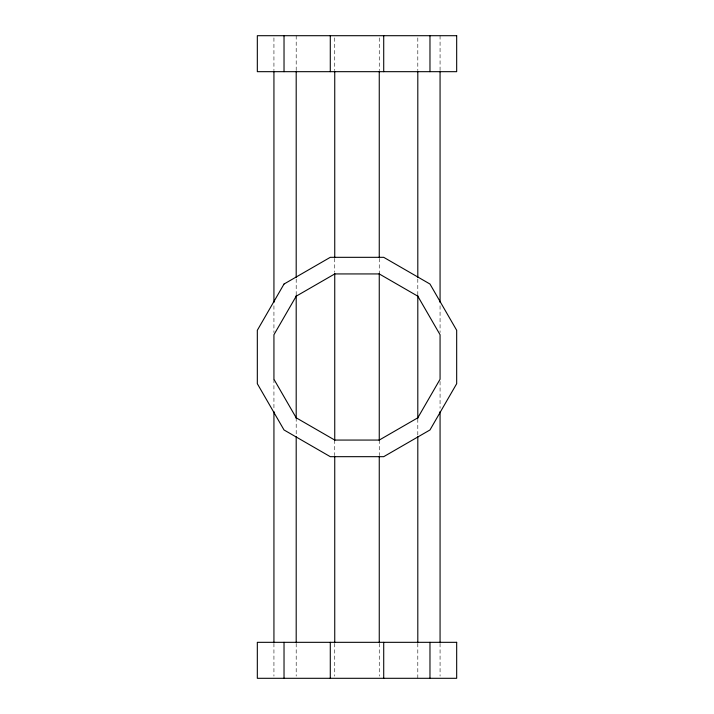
<?xml version="1.0" encoding="UTF-8"?>
<svg xmlns="http://www.w3.org/2000/svg" width="714" height="714" viewBox="0 0 714 714"><rect width="100%" height="100%" fill="white"/><g stroke="black" fill="none" stroke-linecap="round" stroke-linejoin="round"><path stroke-width="0.54" stroke-dasharray="3.57 2.68" d="M440.065 35.7L440.065 70.588M440.065 305.762L440.065 332.51M440.065 381.49L440.065 408.238M440.065 643.412L440.065 676.122M417.806 37.878L417.806 70.588M417.806 278.978L417.806 296.194M417.806 418.922L417.806 435.022M417.806 643.412L417.806 678.3M379.259 37.878L379.259 70.588M379.259 258.379L379.259 273.935M379.259 440.065L379.259 455.621M379.259 643.412L379.259 676.122M334.741 37.878L334.741 70.588M334.741 258.379L334.741 272.293M334.741 440.065L334.741 455.621M334.741 643.412L334.741 676.122M296.194 35.7L296.194 70.588M296.194 278.978L296.194 295.078M296.194 417.806L296.194 435.022M296.194 643.412L296.194 676.122M273.935 37.878L273.935 70.588M273.935 305.762L273.935 332.51M273.935 379.259L273.935 408.238M273.935 643.412L273.935 676.122"/><path stroke-width="1.07" d="M440.065 71.677L440.065 302.415M440.065 411.585L440.065 642.323M429.971 35.7L429.971 71.677M429.971 642.323L429.971 678.3M417.806 71.677L417.806 277.3M417.806 295.703L417.806 418.297M417.806 436.7L417.806 642.323M383.713 35.7L383.713 71.677M383.713 642.323L383.713 678.3M379.259 71.677L379.259 257.263M379.259 273.408L379.259 440.592M379.259 456.737L379.259 642.323M334.741 71.677L334.741 257.263M334.741 273.408L334.741 440.592M334.741 456.737L334.741 642.323M330.287 35.7L330.287 71.677M330.287 642.323L330.287 678.3M296.194 71.677L296.194 277.3M296.194 295.703L296.194 418.297M296.194 436.7L296.194 642.323M284.029 35.7L284.029 71.677M284.029 642.323L284.029 678.3M273.935 71.677L273.935 302.415M273.935 411.585L273.935 642.323M284.029 284.029L257.326 330.287L257.326 383.713L284.029 429.971L330.287 456.674L383.713 456.674L429.971 429.971L456.674 383.713L456.674 330.287L429.971 284.029L383.713 257.326L330.287 257.326L284.029 284.029M296.194 296.194L273.935 334.741L273.935 379.259L296.194 417.806L334.741 440.065L379.259 440.065L417.806 417.806L440.065 379.259L440.065 334.741L417.806 296.194L379.259 273.935L334.741 273.935L296.194 296.194M456.674 35.7L257.326 35.7L257.326 71.677L456.674 71.677L456.674 35.7M456.674 642.323L257.326 642.323L257.326 678.3L456.674 678.3L456.674 642.323"/></g></svg>
